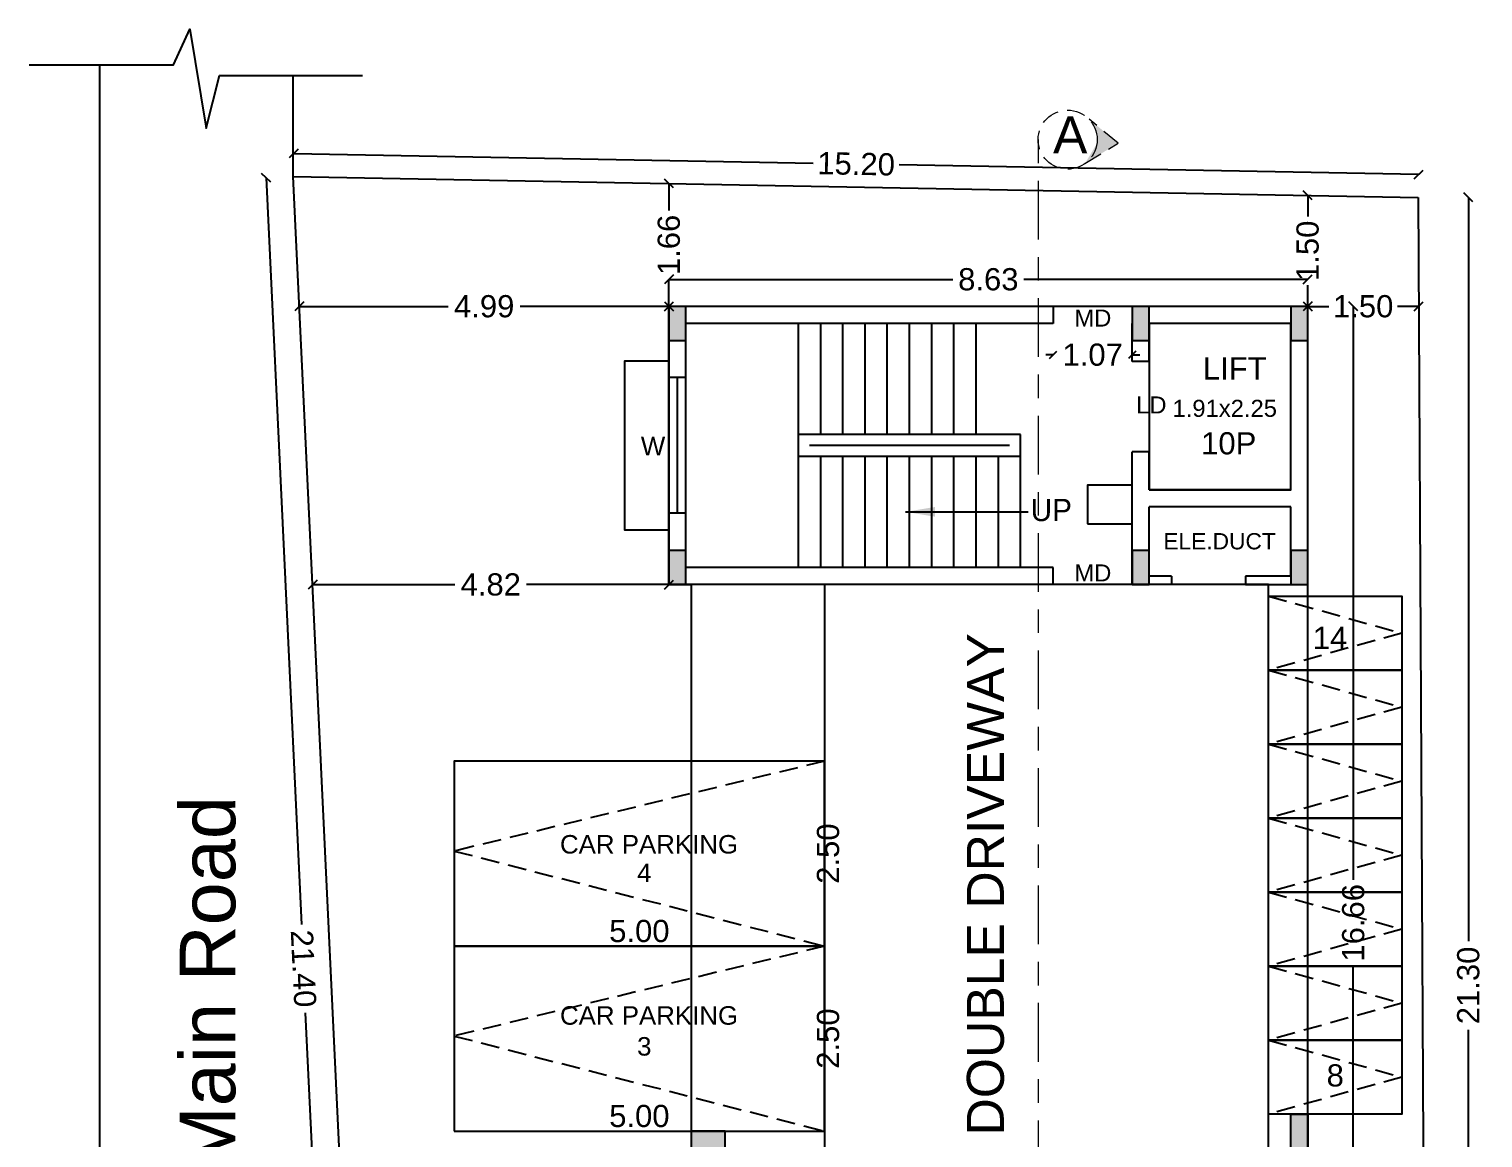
# Model space of a CAD drawing. Header units: metres. Extents: x 27 to 171, y 4 to 129.
# Drawn here: x 97.11 to 116.75, y 36.2 to 51.19 of the extents above; entities that cross this region are included whole.
import ezdxf

# ---------------------------------------------------------------- set-up
doc = ezdxf.new("R2010")
doc.units = ezdxf.units.M
doc.header["$MEASUREMENT"] = 0
for name, pattern in [('Centre', [31.749999999999996, 6.349999999999998, -4.7625, 15.875, -4.7625]), ('HIDDEN', [0.375, 0.25, -0.125]), ('PHANTOM2', [1.25, 0.625, -0.125, 0.125, -0.125, 0.125, -0.125])]:
    doc.linetypes.add(name, pattern=pattern)
for name, color, linetype in [('BLK_1_FLR_0_BLT_UP_AREA', 18, 'Continuous'), ('BLK_1_FLR_0_BLT_UP_AREA_DEDUCT', 18, 'Continuous'), ('BLK_1_FLR_0_CHAJJA', 6, 'Continuous'), ('BLK_1_FLR_0_EXIT_WIDTH_DOOR', 2, 'Continuous'), ('BLK_1_FLR_0_LIFT_1', 30, 'Continuous'), ('BLK_1_FLR_0_STILT_PARKING', 13, 'Continuous'), ('BLK_1_FLR_0_STILT_PARKING_DEDUCT', 13, 'Continuous'), ('BLK_1_FLR_1_DRINKING_WATER', 7, 'Continuous')]:
    doc.layers.add(name, color=color, linetype=linetype)
doc.styles.add('CEN', font='GOTHIC.TTF')
doc.styles.get("Standard").update_dxf_attribs({"font": 'arial.ttf'})
doc.dimstyles.get("Standard").update_dxf_attribs({"dimtxt": 0.3, "dimasz": 0.12, "dimexe": 0.18, "dimexo": 0.0625, "dimgap": 0.09, "dimtad": 0, "dimzin": 0, "dimdsep": 46, "dimtxsty": 'Standard', "dimblk": 'OBLIQUE', "dimcen": 0.09, "dimse1": 1, "dimse2": 1, "dimadec": 0, "dimazin": 0, "dimtfac": 1, "dimtofl": 0, "dimtmove": 0, "dimatfit": 3, "dimfxl": 0, "dimtolj": 1, "dimtzin": 0, "dimarcsym": 0})
doc.dimstyles.new('STANDARD$0', dxfattribs={"dimtxt": 7, "dimasz": 3, "dimexe": 3, "dimexo": 1, "dimgap": 1.5, "dimtad": 1, "dimdec": 1, "dimzin": 1, "dimdsep": 46, "dimlunit": 4, "dimtxsty": 'Standard', "dimblk": 'OBLIQUE', "dimcen": 0.09375, "dimdle": 1, "dimclrd": 8, "dimclre": 8, "dimclrt": 7, "dimadec": 1, "dimazin": 0, "dimtfac": 1, "dimtdec": 1, "dimtix": 1, "dimtmove": 2, "dimatfit": 3, "dimldrblk": 'ARCHTICK', "dimfxl": 0, "dimfrac": 2, "dimtolj": 1, "dimtzin": 0, "dimarcsym": 0})
doc.dimstyles.new('STANDARD_WS', dxfattribs={"dimtxt": 0.3, "dimasz": 0.1, "dimexe": 0.18, "dimexo": 0.0625, "dimgap": 0.09, "dimtad": 0, "dimzin": 0, "dimdsep": 46, "dimtxsty": 'Standard', "dimblk": 'OBLIQUE', "dimcen": 0.09, "dimse1": 1, "dimse2": 1, "dimadec": 0, "dimazin": 0, "dimtfac": 1, "dimtofl": 0, "dimtmove": 0, "dimatfit": 3, "dimfxl": 0, "dimtolj": 1, "dimtzin": 0, "dimarcsym": 0})

# ---------------------------------------------------------------- blocks, each defined once
blk = doc.blocks.new('_Oblique')
at = {"color": 0, "linetype": 'ByBlock', "lineweight": -2}
blk.add_line((-0.5, -0.5), (0.5, 0.5), dxfattribs=at)
blk = doc.blocks.new('*D37')
at = {"color": 0, "lineweight": -2}
for p, q in [((114.9969333734082, 47.43921921740613), (114.9969333734082, 39.69016752068025)), ((114.9969333734082, 30.77721405042097), (114.9969333734082, 38.52626574714682))]:
    blk.add_line(p, q, dxfattribs=at)
at = {"layer": 'Defpoints', "color": 0}
for p in [(114.3809633350428, 47.43921921740613), (114.3809633350428, 30.77721405042097), (114.9969333734082, 30.77721405042097)]:
    blk.add_point(p, dxfattribs=at)
at = {"color": 0, "lineweight": -2, "xscale": 0.12, "yscale": 0.12, "zscale": 0.12}
for p, rotation in [((114.9969333734082, 47.43921921740613), 90), ((114.9969333734082, 30.77721405042097), 270)]:
    blk.add_blockref('_Oblique', p, dxfattribs=dict(at, rotation=rotation))
at = {"color": 0, "insert": (114.9969333734082, 39.10821663391356), "char_height": 0.3, "attachment_point": 5, "rotation": 90}
blk.add_mtext('\\A1;16.66', dxfattribs=at)
blk = doc.blocks.new('*D39')
at = {"color": 0, "lineweight": -2}
for p, q in [((105.7514399530618, 47.80391904504064), (109.5863653548299, 47.80391904504064)), ((114.3809633350428, 47.80391904504064), (110.5460379332747, 47.80391904504064))]:
    blk.add_line(p, q, dxfattribs=at)
at = {"layer": 'Defpoints', "color": 0}
for p in [(114.3809633350428, 47.80391904504064), (105.7514399530618, 47.43921921740613), (114.3809633350428, 47.43921921740613)]:
    blk.add_point(p, dxfattribs=at)
at = {"color": 0, "lineweight": -2, "xscale": 0.12, "yscale": 0.12, "zscale": 0.12, "rotation": 180}
blk.add_blockref('_Oblique', (105.7514399530618, 47.80391904504064), dxfattribs=at)
at = {"color": 0, "lineweight": -2, "xscale": 0.12, "yscale": 0.12, "zscale": 0.12}
blk.add_blockref('_Oblique', (114.3809633350428, 47.80391904504064), dxfattribs=at)
at = {"color": 0, "insert": (110.0662016440523, 47.80391904504064), "char_height": 0.3, "attachment_point": 5}
blk.add_mtext('\\A1;8.63', dxfattribs=at)
blk = doc.blocks.new('*D101')
at = {"color": 0, "lineweight": -2}
for p, q in [((116.5515016102669, 48.91172291061387), (116.5515016102669, 38.86008631923485)), ((116.5515016102669, 27.6120104372692), (116.5515016102669, 37.66364702864822))]:
    blk.add_line(p, q, dxfattribs=at)
at = {"layer": 'Defpoints', "color": 0}
for p in [(115.8733324638797, 48.91172291061387), (116.5515016102669, 48.91172291061387), (115.9840056442176, 27.6120104372692)]:
    blk.add_point(p, dxfattribs=at)
at = {"color": 0, "lineweight": -2, "xscale": 0.12, "yscale": 0.12, "zscale": 0.12}
for p, rotation in [((116.5515016102669, 48.91172291061387), 90), ((116.5515016102669, 27.6120104372692), 270)]:
    blk.add_blockref('_Oblique', p, dxfattribs=dict(at, rotation=rotation))
at = {"color": 0, "insert": (116.5515016102669, 38.26186667394156), "char_height": 0.3, "attachment_point": 5, "rotation": 90}
blk.add_mtext('\\A1;21.30', dxfattribs=at)
blk = doc.blocks.new('*D103')
at = {"color": 0, "lineweight": -2}
for p, q in [((100.3088287368045, 49.1770315206133), (100.7853738666874, 39.08649778478318)), ((101.3183602670306, 27.80085679056649), (100.8418151371476, 37.89139052639661))]:
    blk.add_line(p, q, dxfattribs=at)
at = {"layer": 'Defpoints', "color": 0}
for p in [(100.3088287368045, 49.1770315206133), (100.6759606318773, 49.19437004018047), (101.6854921621034, 27.81819531013363)]:
    blk.add_point(p, dxfattribs=at)
at = {"color": 0, "lineweight": -2, "xscale": 0.12, "yscale": 0.12, "zscale": 0.12}
for p, rotation in [((100.3088287368045, 49.1770315206133), 92.7038958525444), ((101.3183602670306, 27.80085679056649), 272.7038958525444)]:
    blk.add_blockref('_Oblique', p, dxfattribs=dict(at, rotation=rotation))
at = {"color": 0, "insert": (100.8135945019175, 38.48894415558989), "char_height": 0.3, "attachment_point": 5, "rotation": 272.7038958525444}
blk.add_mtext('\\A1;21.40', dxfattribs=at)
blk = doc.blocks.new('*D104')
at = {"color": 0, "lineweight": -2}
for p, q in [((100.6817534908007, 49.5058404986419), (107.6989983488903, 49.37533081982835)), ((115.8791253228031, 49.22319336907531), (108.8618804647135, 49.35370304788887))]:
    blk.add_line(p, q, dxfattribs=at)
at = {"layer": 'Defpoints', "color": 0}
for p in [(100.6759606318773, 49.19437004018047), (115.8791253228031, 49.22319336907531), (115.8733324638797, 48.91172291061387)]:
    blk.add_point(p, dxfattribs=at)
at = {"color": 0, "lineweight": -2, "xscale": 0.12, "yscale": 0.12, "zscale": 0.12}
for p, rotation in [((100.6817534908007, 49.5058404986419), 178.9345117727784), ((115.8791253228031, 49.22319336907531), 358.9345117727784)]:
    blk.add_blockref('_Oblique', p, dxfattribs=dict(at, rotation=rotation))
at = {"color": 0, "insert": (108.2804394068019, 49.3645169338586), "char_height": 0.3, "attachment_point": 5, "rotation": 358.9345117727785}
blk.add_mtext('\\A1;15.20', dxfattribs=at)
blk = doc.blocks.new('123')
h = blk.add_hatch(color=256)
h.dxf.hatch_style = 1
h.paths.add_polyline_path([(80.91065346817662, 31.23652682057582), (80.68065346817706, 31.23652682057582), (80.68065346817706, 30.77652682057669), (80.91065346817662, 30.77652682057669)])
h = blk.add_hatch(color=256)
h.dxf.hatch_style = 1
h.paths.add_polyline_path([(87.17017685050837, 31.23652682057582), (86.9401768505088, 31.23652682057582), (86.9401768505088, 30.77652682057669), (87.17017685050837, 30.77652682057669)])
h = blk.add_hatch(color=256)
h.dxf.hatch_style = 1
h.paths.add_polyline_path([(89.31017685050823, 31.23652682057582), (89.0801768505087, 31.23652682057582), (89.0801768505087, 30.77652682057669), (89.31017685050823, 30.77652682057669)])
h = blk.add_hatch(color=256)
h.dxf.hatch_style = 1
h.paths.add_polyline_path([(80.91065346852679, 27.93652682057473), (80.68065346852723, 27.93652682057473), (80.68065346852723, 27.4765268205756), (80.91065346852679, 27.4765268205756)])
h = blk.add_hatch(color=256)
h.dxf.hatch_style = 1
h.paths.add_polyline_path([(87.17017685050791, 27.93652682057473), (86.94017685050837, 27.93652682057473), (86.94017685050837, 27.4765268205756), (87.17017685050791, 27.4765268205756)])
h = blk.add_hatch(color=256)
h.dxf.hatch_style = 1
h.paths.add_polyline_path([(89.31017685050823, 27.93652682057473), (89.0801768505087, 27.93652682057473), (89.0801768505087, 27.4765268205756), (89.31017685050823, 27.4765268205756)])
h = blk.add_hatch(color=256)
h.dxf.hatch_style = 1
h.paths.add_polyline_path([(89.08017685015854, 19.86024626462858), (89.31017685015809, 19.86024626462858), (89.31017685015809, 20.32024626462771), (89.08017685015854, 20.32024626462771)])
h = blk.add_hatch(color=256)
h.dxf.hatch_style = 1
h.paths.add_polyline_path([(81.43997573786713, 19.86024626462858), (81.43997573786713, 20.09024626462815), (80.97997573786802, 20.09024626462815), (80.97997573786802, 19.86024626462858)])
h = blk.add_hatch(color=256)
h.dxf.hatch_style = 1
h.paths.add_polyline_path([(89.08017685015854, 14.57452165359064), (89.31017685015809, 14.57452165359064), (89.31017685015809, 15.03452165358976), (89.08017685015854, 15.03452165358976)])
h = blk.add_hatch(color=256)
h.dxf.hatch_style = 1
h.paths.add_polyline_path([(81.43997573786713, 14.5745217345393), (81.43997573786713, 14.80452173453886), (80.97997573786802, 14.80452173453886), (80.97997573786802, 14.5745217345393)])
for points in [[(80.68065346817706, 31.23652682057582), (80.68065346817706, 30.77652682057669), (80.91065346817662, 30.77652682057669), (80.91065346817662, 31.23652682057582)], [(86.9401768505088, 31.23652682057582), (86.9401768505088, 30.77652682057669), (87.17017685050837, 30.77652682057669), (87.17017685050837, 31.23652682057582)], [(89.0801768505087, 31.23652682057582), (89.0801768505087, 30.77652682057669), (89.31017685050823, 30.77652682057669), (89.31017685050823, 31.23652682057582)], [(80.68065346852723, 27.93652682057473), (80.68065346852723, 27.4765268205756), (80.91065346852679, 27.4765268205756), (80.91065346852679, 27.93652682057473)], [(86.94017685050837, 27.93652682057473), (86.94017685050837, 27.4765268205756), (87.17017685050791, 27.4765268205756), (87.17017685050791, 27.93652682057473)], [(89.0801768505087, 27.93652682057473), (89.0801768505087, 27.4765268205756), (89.31017685050823, 27.4765268205756), (89.31017685050823, 27.93652682057473)], [(89.31017685015809, 20.32024626462771), (89.31017685015809, 19.86024626462858), (89.08017685015854, 19.86024626462858), (89.08017685015854, 20.32024626462771)], [(81.43997573786713, 20.09024626462815), (80.97997573786802, 20.09024626462815), (80.97997573786802, 19.86024626462858), (81.43997573786713, 19.86024626462858)], [(89.31017685015809, 15.03452165358976), (89.31017685015809, 14.57452165359064), (89.08017685015854, 14.57452165359064), (89.08017685015854, 15.03452165358976)], [(81.43997573786713, 14.80452173453886), (80.97997573786802, 14.80452173453886), (80.97997573786802, 14.5745217345393), (81.43997573786713, 14.5745217345393)]]:
    blk.add_lwpolyline(points, close=True)
blk = doc.blocks.new('*D128')
at = {"layer": 'BLK_1_FLR_0_EXIT_WIDTH_DOOR', "color": 0, "linetype": 'PHANTOM2', "lineweight": -2}
for p, q in [((110.9409633350433, 46.78484216555807), (110.8409633350433, 46.78484216555807)), ((112.0109633350433, 46.78484216555807), (112.1109633350433, 46.78484216555807))]:
    blk.add_line(p, q, dxfattribs=at)
at = {"layer": 'Defpoints', "color": 0}
for p in [(110.9409633350433, 47.20921921741568), (112.0109633350433, 47.20921921740656), (112.0109633350433, 46.78484216555807)]:
    blk.add_point(p, dxfattribs=at)
at = {"layer": 'BLK_1_FLR_0_EXIT_WIDTH_DOOR', "color": 0, "lineweight": -2, "xscale": 0.1, "yscale": 0.1, "zscale": 0.1}
blk.add_blockref('_Oblique', (110.9409633350433, 46.78484216555807), dxfattribs=at)
at = {"layer": 'BLK_1_FLR_0_EXIT_WIDTH_DOOR', "color": 0, "lineweight": -2, "xscale": 0.1, "yscale": 0.1, "zscale": 0.1, "rotation": 180}
blk.add_blockref('_Oblique', (112.0109633350433, 46.78484216555807), dxfattribs=at)
at = {"layer": 'BLK_1_FLR_0_EXIT_WIDTH_DOOR', "color": 0, "insert": (111.4759633350433, 46.78484216555807), "char_height": 0.3, "attachment_point": 5}
blk.add_mtext('\\A1;1.07', dxfattribs=at)
blk = doc.blocks.new('*D78')
at = {"layer": 'Defpoints', "color": 0}
for p in [(108.1516261930954, 38.79294831184237), (107.9020687129683, 36.29294831184235), (108.1516261930954, 36.29294831184235)]:
    blk.add_point(p, dxfattribs=at)
at = {"color": 0, "insert": (107.9020687129683, 37.54294831184239), "char_height": 0.3, "attachment_point": 5, "rotation": 90}
blk.add_mtext('\\A1;2.50', dxfattribs=at)
blk = doc.blocks.new('*D79')
at = {"layer": 'Defpoints', "color": 0}
for p in [(107.8516261930954, 36.49540748242607), (102.8516261930954, 36.29294831184235), (107.8516261930954, 36.29294831184235)]:
    blk.add_point(p, dxfattribs=at)
at = {"color": 0, "insert": (105.3516261930954, 36.49540748242607), "char_height": 0.3, "attachment_point": 5}
blk.add_mtext('\\A1;5.00', dxfattribs=at)
blk = doc.blocks.new('*D80')
at = {"layer": 'Defpoints', "color": 0}
for p in [(108.1515864750556, 41.29293866145849), (107.9020289949285, 38.79293866145847), (108.1515864750556, 38.79293866145847)]:
    blk.add_point(p, dxfattribs=at)
at = {"color": 0, "insert": (107.9020289949285, 40.04293866145849), "char_height": 0.3, "attachment_point": 5, "rotation": 90}
blk.add_mtext('\\A1;2.50', dxfattribs=at)
blk = doc.blocks.new('*D81')
at = {"layer": 'Defpoints', "color": 0}
for p in [(107.8515864750556, 38.9953978320422), (102.8515864750556, 38.79293866145847), (107.8515864750556, 38.79293866145847)]:
    blk.add_point(p, dxfattribs=at)
at = {"color": 0, "insert": (105.3515864750556, 38.9953978320422), "char_height": 0.3, "attachment_point": 5}
blk.add_mtext('\\A1;5.00', dxfattribs=at)
blk = doc.blocks.new('*D150')
at = {"color": 0, "lineweight": -2}
for p, q in [((100.7588607009704, 47.43921921740613), (102.7691797084742, 47.43921921740613)), ((105.7514496027446, 47.43921921740613), (103.7411305952409, 47.43921921740613))]:
    blk.add_line(p, q, dxfattribs=at)
at = {"layer": 'Defpoints', "color": 0}
for p in [(100.7588607009704, 47.43921921705598), (100.7588607009704, 47.43921921740613), (105.7514496027446, 47.43921921740613)]:
    blk.add_point(p, dxfattribs=at)
at = {"color": 0, "lineweight": -2, "xscale": 0.12, "yscale": 0.12, "zscale": 0.12, "rotation": 180}
blk.add_blockref('_Oblique', (100.7588607009704, 47.43921921740613), dxfattribs=at)
at = {"color": 0, "lineweight": -2, "xscale": 0.12, "yscale": 0.12, "zscale": 0.12}
blk.add_blockref('_Oblique', (105.7514496027446, 47.43921921740613), dxfattribs=at)
at = {"color": 0, "insert": (103.2551551518575, 47.43921921740613), "char_height": 0.3, "attachment_point": 5}
blk.add_mtext('\\A1;4.99', dxfattribs=at)
blk = doc.blocks.new('*D151')
at = {"color": 0, "lineweight": -2}
for p, q in [((100.9364340320847, 43.67921921740592), (102.8598081202796, 43.67921921740592)), ((105.7514496027446, 43.67921921740592), (103.8280755145497, 43.67921921740592))]:
    blk.add_line(p, q, dxfattribs=at)
at = {"layer": 'Defpoints', "color": 0}
for p in [(100.9364340320847, 43.67921921740592), (100.9364340320847, 43.67921921740592), (105.7514496027446, 43.67921921740592)]:
    blk.add_point(p, dxfattribs=at)
at = {"color": 0, "lineweight": -2, "xscale": 0.12, "yscale": 0.12, "zscale": 0.12, "rotation": 180}
blk.add_blockref('_Oblique', (100.9364340320847, 43.67921921740592), dxfattribs=at)
at = {"color": 0, "lineweight": -2, "xscale": 0.12, "yscale": 0.12, "zscale": 0.12}
blk.add_blockref('_Oblique', (105.7514496027446, 43.67921921740592), dxfattribs=at)
at = {"color": 0, "insert": (103.3439418174147, 43.67921921740592), "char_height": 0.3, "attachment_point": 5}
blk.add_mtext('\\A1;4.82', dxfattribs=at)
blk = doc.blocks.new('*D153')
at = {"color": 0, "lineweight": -2}
for p, q in [((114.3809536857104, 48.93947880041761), (114.3809536857104, 48.65564618370993)), ((114.3809536857104, 47.43921921740522), (114.3809536857104, 47.7256461837099))]:
    blk.add_line(p, q, dxfattribs=at)
at = {"layer": 'Defpoints', "color": 0}
for p in [(114.3809536857104, 48.93947880041761), (114.3809536857104, 48.93947880041761), (114.3809633357432, 47.43921921740522)]:
    blk.add_point(p, dxfattribs=at)
at = {"color": 0, "lineweight": -2, "xscale": 0.12, "yscale": 0.12, "zscale": 0.12}
for p, rotation in [((114.3809536857104, 48.93947880041761), 90), ((114.3809536857104, 47.43921921740522), 270)]:
    blk.add_blockref('_Oblique', p, dxfattribs=dict(at, rotation=rotation))
at = {"color": 0, "insert": (114.3809536857104, 48.19064618370994), "char_height": 0.3, "attachment_point": 5, "rotation": 90}
blk.add_mtext('\\A1;1.50', dxfattribs=at)
blk = doc.blocks.new('*D154')
at = {"color": 0, "lineweight": -2}
for p, q in [((114.3809633357432, 47.43921921740522), (114.6659532115697, 47.43921921740522)), ((115.8809430873962, 47.43921921740522), (115.5959532115697, 47.43921921740522))]:
    blk.add_line(p, q, dxfattribs=at)
at = {"layer": 'Defpoints', "color": 0}
for p in [(114.3809633357432, 47.43921921740522), (115.8809430873962, 47.44701310334471), (115.8809430873962, 47.43921921740522)]:
    blk.add_point(p, dxfattribs=at)
at = {"color": 0, "lineweight": -2, "xscale": 0.12, "yscale": 0.12, "zscale": 0.12, "rotation": 180}
blk.add_blockref('_Oblique', (114.3809633357432, 47.43921921740522), dxfattribs=at)
at = {"color": 0, "lineweight": -2, "xscale": 0.12, "yscale": 0.12, "zscale": 0.12}
blk.add_blockref('_Oblique', (115.8809430873962, 47.43921921740522), dxfattribs=at)
at = {"color": 0, "insert": (115.1309532115697, 47.43921921740522), "char_height": 0.3, "attachment_point": 5}
blk.add_mtext('\\A1;1.50', dxfattribs=at)
blk = doc.blocks.new('*D156')
at = {"color": 0, "lineweight": -2}
for p, q in [((105.7508135104666, 49.09998578644421), (105.7508135104666, 48.73501177886878)), ((105.7508135104666, 47.43921921740522), (105.7508135104666, 47.80419322498064))]:
    blk.add_line(p, q, dxfattribs=at)
at = {"layer": 'Defpoints', "color": 0}
for p in [(105.7508135104695, 49.09998578644421), (105.7508135104666, 49.09998578644421), (105.7514399534121, 47.43921921740522)]:
    blk.add_point(p, dxfattribs=at)
at = {"color": 0, "lineweight": -2, "xscale": 0.12, "yscale": 0.12, "zscale": 0.12}
for p, rotation in [((105.7508135104666, 49.09998578644421), 90), ((105.7508135104666, 47.43921921740522), 270)]:
    blk.add_blockref('_Oblique', p, dxfattribs=dict(at, rotation=rotation))
at = {"color": 0, "insert": (105.7508135104666, 48.26960250192472), "char_height": 0.3, "attachment_point": 5, "rotation": 90}
blk.add_mtext('\\A1;1.66', dxfattribs=at)

msp = doc.modelspace()

# ---------------------------------------------------------------- hatches: boundary and pattern name
at = {"ltscale": 10}
h = msp.add_hatch(color=256, dxfattribs=at)
edge = h.paths.add_edge_path()
edge.add_line((111.533138170394, 49.63892779102272), (111.3714115934084, 49.36909194318358))
edge.add_line((111.3714115934084, 49.36909194318358), (111.822100703965, 49.64612223638755))
edge.add_line((111.822100703965, 49.64612223638755), (111.4268888571127, 49.96768154777124))
edge.add_arc((111.1375676015336, 49.69263021393517), 0.3991992299284635, -7.731175066215201, 43.551609101231804, ccw=False)

# ---------------------------------------------------------------- linework, layer by layer
for p, q in [((98.0572716989547, 50.70224396269737), (98.0572716989547, 23.55658853616568)), ((100.6759606318773, 49.19437004018047), (100.6759606318773, 50.55871398410205)), ((114.380963335393, 47.43921921775539), (105.7514399530618, 47.43921921775539)), ((105.7514399530618, 43.67921921775518), (105.7514399530618, 47.43921921775539)), ((114.3809633350428, 47.43921921740613), (105.7514399527117, 47.43921921740613)), ((105.7514399527117, 43.67921921740594), (105.7514399527117, 47.43921921740613)), ((110.9409633350428, 47.43921921740613), (110.9409633350433, 47.20921921740656)), ((114.380963335393, 30.77721405077025), (114.380963335393, 47.43921921775539)), ((114.3809633350428, 30.77721405042097), (114.3809633350428, 47.43921921740613)), ((110.9409633350433, 47.20921921741568), (105.9814399527117, 47.20921921740656)), ((105.9814399527117, 43.90921921740551), (105.9814399527117, 47.20921921740656)), ((107.5014399527117, 45.70921921740936), (107.5014399527117, 47.20921921740656)), ((107.8014399527117, 45.70921921740992), (107.8014399527117, 47.20921921740656)), ((108.1014399527117, 45.70921921741048), (108.1014399527117, 47.20921921740656)), ((108.4014399527117, 45.709219217411), (108.4014399527117, 47.20921921740656)), ((108.7014399527117, 45.70921921741157), (108.7014399527117, 47.20921921740656)), ((109.0014399527118, 45.70921921741208), (109.0014399527118, 47.20921921740656)), ((109.3014399527117, 45.70921921741269), (109.3014399527117, 47.20921921740656)), ((109.6014399527117, 45.70921921741321), (109.6014399527117, 47.20921921740656)), ((109.9014399527117, 45.70921921741375), (109.9014399527117, 47.20921921740656)), ((112.010963335043, 46.69421921740712), (112.0109633350433, 47.20921921740656)), ((114.1509633350428, 47.20921921740656), (112.240963335043, 47.20921921740656)), ((112.240963335043, 46.69421921740712), (112.240963335043, 47.20921921740656)), ((114.1509633350428, 44.95921921740658), (114.1509633350428, 47.20921921740656)), ((114.1509633350428, 44.95921921740658), (114.1509633350428, 47.20921921740656)), ((112.240963335043, 46.69421921740712), (112.0109633350433, 46.69421921740712)), ((105.9814399527113, 46.4762192174046), (105.7528399527113, 46.4762192174046)), ((105.8671399527115, 44.64221921740565), (105.8671399527115, 46.4762192174046)), ((110.5014399527117, 45.70921921741486), (107.5014399527117, 45.70921921740936)), ((107.5014399527117, 45.40921921740503), (107.5014399527117, 45.70921921740936)), ((110.5014399527117, 45.40921921740411), (110.5014399527111, 45.70921921741486)), ((110.5014399527117, 45.40921921740411), (107.5014399527117, 45.40921921740503)), ((107.5014399527117, 43.90921921740551), (107.5014399527117, 45.40921921740503)), ((110.3514399527117, 45.55921921740603), (107.6514399527117, 45.55921921740603)), ((107.8014399527117, 43.90921921740551), (107.8014399527117, 45.4092192174049)), ((108.1014399527117, 43.90921921740551), (108.1014399527117, 45.40921921740486)), ((108.4014399527117, 43.90921921740551), (108.4014399527117, 45.40921921740474)), ((108.7014399527117, 43.90921921740551), (108.7014399527117, 45.40921921740464)), ((109.0014399527118, 43.90921921740551), (109.0014399527118, 45.4092192174046)), ((109.3014399527117, 43.90921921740551), (109.3014399527117, 45.40921921740449)), ((109.6014399527117, 43.90921921740551), (109.6014399527117, 45.40921921740439)), ((109.9014399527117, 43.90921921740551), (109.9014399527117, 45.40921921740429)), ((110.2014399527117, 43.90921921740551), (110.2014399527117, 45.40921921740421)), ((110.5014399527117, 43.90921921740551), (110.5014399527117, 45.40921921740411)), ((112.010963335043, 43.67921921740594), (112.0109633350433, 45.47421921740602)), ((112.240963335043, 45.47421921740602), (112.0109633350433, 45.47421921740602)), ((112.240963335043, 44.9592192174084), (112.240963335043, 45.47421921740602)), ((114.1509633350428, 44.95921921740658), (112.240963335043, 44.95921921740658)), ((105.9814399527113, 44.64221921740565), (105.7528399527113, 44.64221921740565)), ((114.1509633350428, 44.72921921740703), (112.240963335043, 44.72921921740703)), ((112.240963335043, 43.79421921740568), (112.240963335043, 44.72921921740703)), ((114.1509633350428, 43.79421921740568), (114.1509633350428, 44.72921921740703)), ((114.1509633350428, 43.7942192174039), (114.1509633350428, 44.72921921740703)), ((110.9409633350433, 43.909219217404), (105.9814399527117, 43.90921921740551)), ((110.9409633350428, 43.67921921740594), (110.9409633350433, 43.9092192174055)), ((106.0507623030007, 43.67921921775518), (105.7514399530618, 43.67921921775518)), ((112.010963335043, 43.67921921740594), (105.7514399527117, 43.67921921740594)), ((106.0507623030007, 43.67921921775518), (106.0507623030007, 42.10821663426282)), ((106.0507623026501, 43.67921921740594), (106.0507623026501, 30.77721405042097)), ((112.5409633350432, 43.67921921740594), (112.010963335043, 43.67921921740594)), ((112.5409633350432, 43.79421921740568), (112.240963335043, 43.79421921740568)), ((112.5409633350432, 43.79421921740568), (112.5409633350432, 43.67921921740594)), ((114.1509633350428, 43.79421921740568), (113.5409633350432, 43.79421921740568)), ((113.5409633350432, 43.79421921740568), (113.5409633350432, 43.67921921740594)), ((113.5409633350432, 43.67921921740594), (114.1509633350428, 43.67921921740594))]:
    msp.add_line(p, q)
at = {"linetype": 'Centre', "lineweight": 13, "ltscale": 0.05}
msp.add_line((110.7383683723787, 49.69265498347771), (110.7371638797398, 26.86253544379317), dxfattribs=at)
msp.add_lwpolyline([(97.10635522981507, 50.70224396269737), (99.0573885560734, 50.70224396269737), (99.27877270124573, 51.18710766739719), (99.49763120468387, 49.84834776409593), (99.6773184775265, 50.55871398410205), (101.6126429391602, 50.55871398410205)])
at = {"linetype": 'HIDDEN', "lineweight": 13}
msp.add_lwpolyline([(111.3714115934084, 49.36909194318358), (111.822100703965, 49.64612223639114), (111.4268888571127, 49.96768154777307)], dxfattribs=at)
for points in [[(115.8733324638797, 48.91172291061387), (115.9840056442176, 27.6120104372692), (101.6854921621034, 27.81819531013363), (100.6759606318773, 49.19437004018047)], [(106.0507623030002, 30.77721405077025), (114.3809633350428, 30.77721405077025), (114.3809633350428, 47.43921921775539), (105.7514399530618, 47.43921921775539), (105.7514399530618, 43.67921921775518), (106.0507623030007, 43.67921921775518)], [(113.8516261930955, 43.67921921740594), (107.851626194146, 43.67921921740594), (107.8516891393235, 27.72931871443752), (113.8516261930955, 27.64279949268945)], [(113.8516261930954, 43.52293878915497), (115.6516261930952, 43.52293878915497), (115.6516261930952, 42.52293878915494), (113.8516261930954, 42.52293878915494)], [(113.8516261930954, 42.52293878915494), (115.6516261930952, 42.52293878915494), (115.6516261930952, 41.52293878915492), (113.8516261930954, 41.52293878915492)], [(113.8516261930954, 41.52293878915496), (115.6516261930952, 41.52293878915496), (115.6516261930952, 40.52293878915492), (113.8516261930954, 40.52293878915492)], [(102.8516261938243, 38.79294831201944), (107.8516261938243, 38.79294831201944), (107.8516261938243, 41.29294831201944), (102.8516261938243, 41.29294831201944)], [(113.8516261930954, 40.52293878915494), (115.6516261930952, 40.52293878915494), (115.6516261930952, 39.52293878915494), (113.8516261930954, 39.52293878915494)], [(113.8516261930954, 39.52293878915494), (115.6516261930952, 39.52293878915494), (115.6516261930952, 38.52293878915494), (113.8516261930954, 38.52293878915494)], [(102.8516261930954, 36.29294831184235), (107.8516261930954, 36.29294831184235), (107.8516261930954, 38.79294831184235), (102.8516261930954, 38.79294831184235)], [(113.8516261930954, 38.52293878915496), (115.6516261930952, 38.52293878915496), (115.6516261930952, 37.52293878915494), (113.8516261930954, 37.52293878915494)], [(113.8516261930954, 37.52293878915496), (115.6516261930952, 37.52293878915496), (115.6516261930952, 36.52293878915493), (113.8516261930954, 36.52293878915493)]]:
    msp.add_lwpolyline(points, close=True)
at = {"linetype": 'HIDDEN'}
for points in [[(105.7528399527113, 44.41361921740528), (105.1532399527111, 44.41361921740528), (105.1532399527111, 46.70481921740496), (105.7528399527113, 46.70481921740496)], [(113.8516261930955, 43.52293878915495), (115.6516261930952, 43.02293878915495), (113.8516261930955, 42.52293878915496)], [(113.8516261930955, 42.52293878915494), (115.6516261930952, 42.02293878915493), (113.8516261930955, 41.52293878915492)], [(113.8516261930955, 41.52293878915492), (115.6516261930952, 41.02293878915492), (113.8516261930955, 40.52293878915492)], [(107.8516261938243, 41.29294831201944), (102.8516261938243, 40.07808676264239), (107.8516261938243, 38.79294831201944)], [(113.8516261930955, 40.52293878915492), (115.6516261930952, 40.02293878915494), (113.8516261930955, 39.52293878915494)], [(113.8516261930955, 39.52293878915494), (115.6516261930952, 39.02293878915493), (113.8516261930955, 38.52293878915494)], [(107.8516261930954, 38.79294831184235), (102.8516261930954, 37.57808676246532), (107.8516261930954, 36.29294831184235)], [(113.8516261930955, 38.52293878915494), (115.6516261930952, 38.02293878915494), (113.8516261930955, 37.52293878915494)], [(113.8516261930955, 37.52293878915494), (115.6516261930952, 37.02293878915494), (113.8516261930955, 36.52293878915493)]]:
    msp.add_lwpolyline(points, dxfattribs=at)
at = {"linetype": 'HIDDEN', "lineweight": 13}
msp.add_circle((111.1375676015382, 49.69263021393517), 0.3991992299285341, dxfattribs=at)
at = {"layer": 'BLK_1_FLR_0_BLT_UP_AREA', "color": 18}
msp.add_lwpolyline([(106.0507623030008, 30.77721405042099), (114.380963335043, 30.77721405042099), (114.380963335043, 47.43921921740613), (105.7514399530619, 47.43921921740613), (105.7514399530619, 43.67921921740594), (106.0507623030008, 43.67921921740594)], close=True, dxfattribs=at)
at = {"layer": 'BLK_1_FLR_0_BLT_UP_AREA_DEDUCT', "color": 18}
msp.add_lwpolyline([(106.0507623030008, 30.777214050421), (114.380963335043, 30.777214050421), (114.380963335043, 47.43921921740613), (105.7514399530619, 47.43921921740613), (105.7514399530619, 43.67921921740594), (106.0507623030008, 43.67921921740594)], close=True, dxfattribs=at)
at = {"layer": 'BLK_1_FLR_0_CHAJJA'}
msp.add_lwpolyline([(105.7514399527117, 44.41361921740528), (105.1532399527111, 44.41361921740528), (105.1532399527111, 46.70481921740496), (105.7514399527117, 46.70481921740496)], close=True, dxfattribs=at)
at = {"layer": 'BLK_1_FLR_0_LIFT_1'}
msp.add_lwpolyline([(112.240963335043, 44.9592192174084), (114.1509633350428, 44.9592192174084), (114.1509633350428, 47.20921921740656), (112.240963335043, 47.20921921740656)], close=True, dxfattribs=at)
at = {"layer": 'BLK_1_FLR_0_STILT_PARKING'}
msp.add_lwpolyline([(106.0507623030008, 30.777214050421), (114.380963335043, 30.777214050421), (114.380963335043, 47.43921921740613), (105.7514399530619, 47.43921921740613), (105.7514399530619, 43.67921921740594), (106.0507623030008, 43.67921921740594)], close=True, dxfattribs=at)
at = {"layer": 'BLK_1_FLR_0_STILT_PARKING_DEDUCT'}
msp.add_lwpolyline([(112.240963335043, 44.9592192174084), (114.1509633350428, 44.9592192174084), (114.1509633350428, 47.20921921740656), (112.240963335043, 47.20921921740656)], close=True, dxfattribs=at)
at = {"layer": 'BLK_1_FLR_1_DRINKING_WATER', "color": 7}
msp.add_lwpolyline([(111.4042711023364, 44.49989448714453), (112.010963335019, 44.49989448714453), (112.0109633350673, 45.0233537301139), (111.4042711023847, 45.0233537301139)], close=True, dxfattribs=at)

# ---------------------------------------------------------------- block references
msp.add_blockref('123', (25.07078648453481, 16.20269239683033))

# ---------------------------------------------------------------- texts
for s, height, p in [('A', 0.5, (110.9393442965714, 49.50545605880028)), ('MD', 0.23, (111.2286074423286, 47.16662289178453)), ('LIFT', 0.3, (112.9655001328478, 46.45013936658935)), ('LD', 0.23, (112.0629117105238, 45.99199570457561)), ('1.91x2.25', 0.23, (112.5546478207211, 45.94636642301224)), ('W', 0.25, (105.3718099187117, 45.42637172150418)), ('10P', 0.3, (112.9412309282247, 45.4388205358598)), ('ELE.DUCT', 0.22, (112.4302598940648, 44.15530051521338)), ('MD', 0.23, (111.2286074423286, 43.72181554302755)), ('14', 0.3, (114.4499140394197, 42.80888542548233)), ('CAR PARKING', 0.25, (104.2792268149892, 40.04414779104874)), ('4', 0.25, (105.3209517867973, 39.65786976428693)), ('CAR PARKING', 0.25, (104.2792268142603, 37.73082510098539)), ('3', 0.25, (105.3209517867973, 37.31349222788707)), ('8', 0.3, (114.6364880965437, 36.89581408619421))]:
    msp.add_text(s, height=height).set_placement(p)
at = {"style": 'CEN'}
msp.add_text('UP', height=0.3, dxfattribs=at).set_placement((110.6386830574842, 44.5373990449534))
msp.add_text('Sathanur Main Road', height=0.75, rotation=90).set_placement((99.89267436999619, 31.2120999660126))
at = {"insert": (109.7762944881853, 37.74672989659421), "char_height": 0.5, "width": 13.67885150917891, "attachment_point": 2, "rotation": 90}
msp.add_mtext('6.0M WIDE DOUBLE DRIVEWAY', dxfattribs=at)

# ---------------------------------------------------------------- dimensions: what is measured, and where the dimension line sits
for p1, p2, distance, dimstyle, override, picture, middle in [((100.6759606318773, 49.19437004018047), (115.8733324638797, 48.91172291061387), 0.3115243228203664, 'Standard', {"dimpost": '\\X', "dimfxl": 2, "dimfxlon": 1}, '*D104', (108.2804394068019, 49.3645169338586)), ((101.6854921621034, 27.81819531013363), (100.6759606318773, 49.19437004018047), 0.36754108973083316, 'Standard', {"dimpost": '\\X', "dimfxl": 2, "dimfxlon": 1}, '*D103', (100.8135945019175, 38.48894415558989)), ((105.7514496027446, 43.67921921740592), (100.9364340320847, 43.67921921740592), 0, 'STANDARD$0', {"dimtxt": 0.3, "dimasz": 0.12, "dimexe": 0.18, "dimexo": 0.0625, "dimgap": 0.09, "dimtad": 0, "dimdec": 2, "dimzin": 0, "dimlunit": 2, "dimpost": '', "dimcen": 0.09, "dimdle": 0, "dimse1": 1, "dimse2": 1, "dimclrd": 0, "dimclre": 0, "dimclrt": 0, "dimadec": 0, "dimtdec": 2, "dimtix": 0, "dimtofl": 0, "dimtmove": 0, "dimfxl": 2, "dimfxlon": 1, "dimfrac": 0}, '*D151', (103.3439418174147, 43.67921921740592))]:
    dim = msp.add_aligned_dim(p1=p1, p2=p2, distance=distance, dimstyle=dimstyle, override=override)
    dim.commit()
    dim.dimension.update_dxf_attribs({"geometry": picture, "text_midpoint": middle})
for base, p1, p2, dimstyle, override, picture, middle in [((105.7508135104666, 49.09998578644421), (105.7514399534121, 47.43921921740522), (105.7508135104695, 49.09998578644421), 'STANDARD$0', {"dimtxt": 0.3, "dimasz": 0.12, "dimexe": 0.18, "dimexo": 0.0625, "dimgap": 0.09, "dimtad": 0, "dimdec": 2, "dimzin": 0, "dimlunit": 2, "dimpost": '', "dimcen": 0.09, "dimdle": 0, "dimse1": 1, "dimse2": 1, "dimclrd": 0, "dimclre": 0, "dimclrt": 0, "dimadec": 0, "dimtdec": 2, "dimtix": 0, "dimtofl": 0, "dimtmove": 0, "dimfxl": 2, "dimfxlon": 1, "dimfrac": 0}, '*D156', (105.7508135104666, 48.26960250192472)), ((116.5515016102669, 48.91172291061387), (115.9840056442176, 27.6120104372692), (115.8733324638797, 48.91172291061387), 'Standard', {"dimpost": '\\X', "dimfxl": 2, "dimfxlon": 1}, '*D101', (116.5515016102669, 38.26186667394156)), ((114.9969333734082, 30.77721405042097), (114.3809633350428, 47.43921921740613), (114.3809633350428, 30.77721405042097), 'Standard', {"dimpost": '', "dimfxl": 2, "dimfxlon": 1}, '*D37', (114.9969333734082, 39.10821663391356)), ((107.9020289949285, 38.79293866145847), (108.1515864750556, 41.29293866145849), (108.1515864750556, 38.79293866145847), 'STANDARD_WS', {"dimpost": '\\X', "dimsd1": 1, "dimsd2": 1, "dimfxl": 3, "dimfxlon": 1, "dimarcsym": 1}, '*D80', (107.9020289949285, 40.04293866145849)), ((107.9020687129683, 36.29294831184235), (108.1516261930954, 38.79294831184237), (108.1516261930954, 36.29294831184235), 'STANDARD_WS', {"dimpost": '\\X', "dimsd1": 1, "dimsd2": 1, "dimfxl": 3, "dimfxlon": 1, "dimarcsym": 1}, '*D78', (107.9020687129683, 37.54294831184239))]:
    dim = msp.add_linear_dim(base=base, p1=p1, p2=p2, angle=90, dimstyle=dimstyle, override=override)
    dim.commit()
    dim.dimension.update_dxf_attribs({"geometry": picture, "text_midpoint": middle})
dim = msp.add_linear_dim(base=(114.3809536857104, 48.93947880041761), p1=(114.3809633357432, 47.43921921740522), p2=(114.3809536857104, 48.93947880041761), angle=90, dimstyle='STANDARD$0', override={"dimtxt": 0.3, "dimasz": 0.12, "dimexe": 0.18, "dimexo": 0.0625, "dimgap": 0.09, "dimtad": 0, "dimdec": 2, "dimzin": 0, "dimlunit": 2, "dimpost": '', "dimcen": 0.09, "dimdle": 0, "dimse1": 1, "dimse2": 1, "dimclrd": 0, "dimclre": 0, "dimclrt": 0, "dimadec": 0, "dimtdec": 2, "dimtix": 0, "dimtofl": 0, "dimtmove": 0, "dimfxl": 2, "dimfxlon": 1, "dimfrac": 0})
dim.commit()
dim.dimension.update_dxf_attribs({"geometry": '*D153', "text_midpoint": (114.3809536857104, 48.19064618370994), "dimtype": 160})
for base, p1, p2, dimstyle, override, picture, middle in [((114.3809633350428, 47.80391904504064), (105.7514399530618, 47.43921921740613), (114.3809633350428, 47.43921921740613), 'Standard', {"dimpost": '', "dimfxl": 2, "dimfxlon": 1}, '*D39', (110.0662016440523, 47.80391904504064)), ((100.7588607009704, 47.43921921740613), (105.7514496027446, 47.43921921740613), (100.7588607009704, 47.43921921705598), 'STANDARD$0', {"dimtxt": 0.3, "dimasz": 0.12, "dimexe": 0.18, "dimexo": 0.0625, "dimgap": 0.09, "dimtad": 0, "dimdec": 2, "dimzin": 0, "dimlunit": 2, "dimpost": '', "dimcen": 0.09, "dimdle": 0, "dimse1": 1, "dimse2": 1, "dimclrd": 0, "dimclre": 0, "dimclrt": 0, "dimadec": 0, "dimtdec": 2, "dimtix": 0, "dimtofl": 0, "dimtmove": 0, "dimfxl": 2, "dimfxlon": 1, "dimfrac": 0}, '*D150', (103.2551551518575, 47.43921921740613)), ((107.8515864750556, 38.9953978320422), (102.8515864750556, 38.79293866145847), (107.8515864750556, 38.79293866145847), 'STANDARD_WS', {"dimpost": '\\X', "dimsd1": 1, "dimsd2": 1, "dimfxl": 3, "dimfxlon": 1, "dimarcsym": 1}, '*D81', (105.3515864750556, 38.9953978320422)), ((107.8516261930954, 36.49540748242607), (102.8516261930954, 36.29294831184235), (107.8516261930954, 36.29294831184235), 'STANDARD_WS', {"dimpost": '\\X', "dimsd1": 1, "dimsd2": 1, "dimfxl": 3, "dimfxlon": 1, "dimarcsym": 1}, '*D79', (105.3516261930954, 36.49540748242607))]:
    dim = msp.add_linear_dim(base=base, p1=p1, p2=p2, dimstyle=dimstyle, override=override)
    dim.commit()
    dim.dimension.update_dxf_attribs({"geometry": picture, "text_midpoint": middle})
dim = msp.add_linear_dim(base=(115.8809430873962, 47.43921921740522), p1=(114.3809633357432, 47.43921921740522), p2=(115.8809430873962, 47.44701310334471), dimstyle='STANDARD$0', override={"dimtxt": 0.3, "dimasz": 0.12, "dimexe": 0.18, "dimexo": 0.0625, "dimgap": 0.09, "dimtad": 0, "dimdec": 2, "dimzin": 0, "dimlunit": 2, "dimpost": '', "dimcen": 0.09, "dimdle": 0, "dimse1": 1, "dimse2": 1, "dimclrd": 0, "dimclre": 0, "dimclrt": 0, "dimadec": 0, "dimtdec": 2, "dimtix": 0, "dimtofl": 0, "dimtmove": 0, "dimfxl": 2, "dimfxlon": 1, "dimfrac": 0})
dim.commit()
dim.dimension.update_dxf_attribs({"geometry": '*D154', "text_midpoint": (115.1309532115697, 47.43921921740522), "dimtype": 160})
at = {"layer": 'BLK_1_FLR_0_EXIT_WIDTH_DOOR'}
dim = msp.add_linear_dim(base=(112.0109633350433, 46.78484216555807), p1=(110.9409633350433, 47.20921921741568), p2=(112.0109633350433, 47.20921921740656), dimstyle='STANDARD_WS', override={"dimpost": '\\X', "dimfxl": 0, "dimarcsym": 2}, dxfattribs=at)
dim.commit()
dim.dimension.update_dxf_attribs({"geometry": '*D128', "text_midpoint": (111.4759633350433, 46.78484216555807)})

# ---------------------------------------------------------------- leaders
msp.add_leader([(108.9466849501386, 44.66240874098549), (110.6035295102115, 44.66240874098549)], dimstyle='Standard', override={"dimasz": 0.4, "dimgap": 0.09, "dimtad": 0, "dimfxl": 2, "dimfxlon": 1})

doc.saveas('drawing.dxf')
